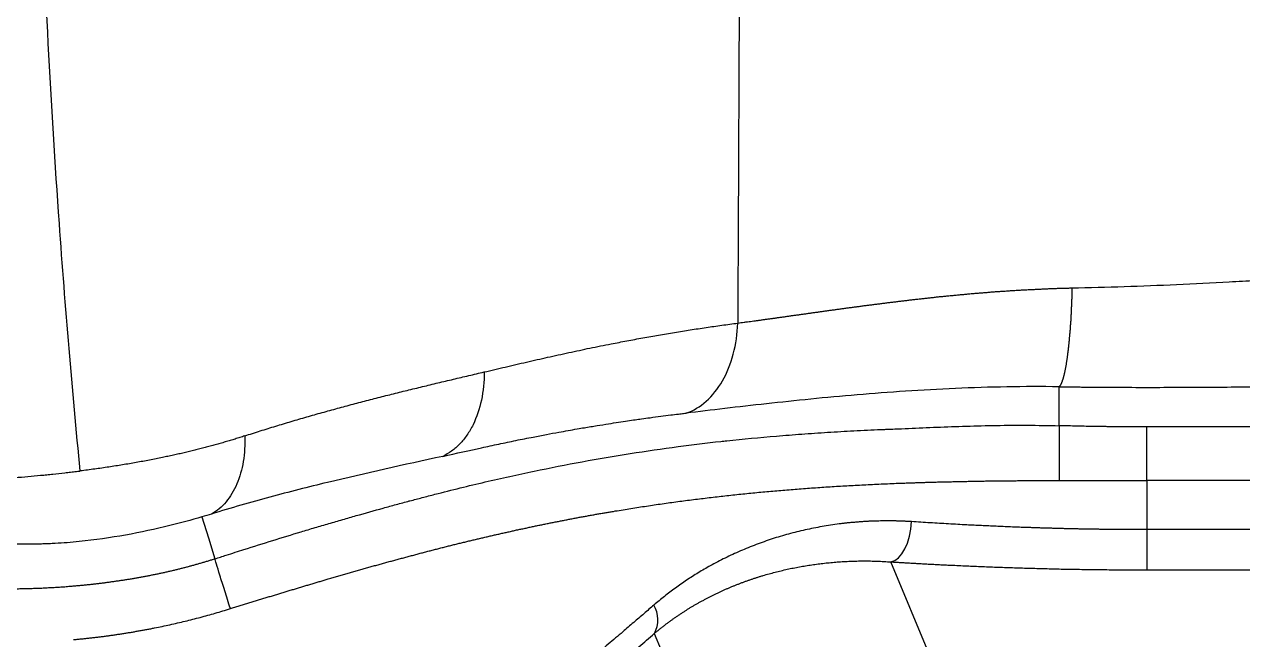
# Model space of a CAD drawing. Header units: inches. Extents: x 0 to 84, y -22 to 124.
# Drawn here: x 28.07 to 39.38, y 9.58 to 15.29 of the extents above; entities that cross this region are included whole.
import ezdxf

# ---------------------------------------------------------------- set-up
doc = ezdxf.new("R2010")
doc.units = ezdxf.units.IN
doc.header["$MEASUREMENT"] = 0
doc.layers.add('1', color=4, linetype='Continuous')

# ---------------------------------------------------------------- blocks, each defined once
blk = doc.blocks.new('2026 RELAY')
at = {"layer": '1', "color": 3, "linetype": 'Continuous', "lineweight": 25}
for p, q in [((37.674, 11.062), (37.674, 11.424)), ((61.361, 11.051), (38.489, 11.051)), ((38.489, 10.554), (38.489, 9.725)), ((61.361, 10.554), (38.489, 10.554)), ((69.478, 10.098), (38.489, 10.098)), ((36.48, 8.916), (36.114, 9.799)), ((38.489, 9.725), (69.478, 9.725)), ((29.983, 9.365), (29.994, 9.368)), ((33.918, 9.134), (34.371, 8.042))]:
    blk.add_line(p, q, dxfattribs=at)
at = {"layer": '1', "color": 3, "linetype": 'Continuous', "lineweight": 25, "flags": 128}
for points in [[(29.718, 10.216), (29.779, 10.021), (29.839, 9.827)], [(36.114, 9.799), (36.15, 9.811), (36.183, 9.836), (36.215, 9.873), (36.243, 9.919), (36.267, 9.974), (36.285, 10.036), (36.298, 10.103), (36.304, 10.172)]]:
    blk.add_lwpolyline(points, dxfattribs=at)
at = {"layer": '1', "color": 3, "linetype": 'Continuous', "lineweight": 25}
blk.add_arc((33.682, 9.262), 0.269, 331.5678, 30.3702, dxfattribs=at)
for points, knots in [([(28.59, 10.643), (28.516, 11.393), (28.36, 13.244), (28.2, 16.291), (28.14, 19.741), (28.2, 23.191), (28.361, 26.259), (28.52, 28.13), (28.596, 28.9)], [0.1614862, 0.1614862, 0.1614862, 0.1614862, 0.25, 0.375, 0.5, 0.625, 0.75, 0.8409005, 0.8409005, 0.8409005, 0.8409005]), ([(34.69, 27.78), (34.693, 27.302), (34.701, 25.734), (34.711, 23.054), (34.714, 19.741), (34.711, 16.428), (34.701, 13.854), (34.694, 12.39), (34.692, 12.015)], [0.206846, 0.206846, 0.206846, 0.206846, 0.2620004, 0.3870004, 0.5120004, 0.6370004, 0.7620004, 0.8051544, 0.8051544, 0.8051544, 0.8051544]), ([(34.692, 12.015), (34.702, 12.016), (34.722, 12.019), (34.751, 12.023), (34.782, 12.027), (34.812, 12.031), (34.842, 12.035), (34.873, 12.039), (34.904, 12.043), (34.935, 12.048), (34.966, 12.052), (34.998, 12.056), (35.03, 12.061), (35.062, 12.065), (35.094, 12.07), (35.126, 12.074), (35.159, 12.079), (35.192, 12.084), (35.224, 12.088), (35.258, 12.093), (35.291, 12.097), (35.324, 12.102), (35.358, 12.107), (35.392, 12.112), (35.426, 12.116), (35.46, 12.121), (35.494, 12.126), (35.529, 12.131), (35.564, 12.136), (35.598, 12.14), (35.633, 12.145), (35.669, 12.15), (35.704, 12.155), (35.739, 12.16), (35.775, 12.164), (35.811, 12.169), (35.847, 12.174), (35.883, 12.179), (35.919, 12.183), (35.956, 12.188), (35.992, 12.193), (36.029, 12.197), (36.066, 12.202), (36.103, 12.207), (36.14, 12.211), (36.177, 12.216), (36.214, 12.22), (36.252, 12.225), (36.289, 12.229), (36.327, 12.234), (36.365, 12.238), (36.403, 12.242), (36.441, 12.246), (36.479, 12.25), (36.517, 12.255), (36.556, 12.259), (36.594, 12.263), (36.633, 12.267), (36.672, 12.27), (36.711, 12.274), (36.75, 12.278), (36.789, 12.281), (36.828, 12.285), (36.867, 12.289), (36.907, 12.292), (36.946, 12.295), (36.986, 12.298), (37.025, 12.302), (37.065, 12.305), (37.105, 12.308), (37.145, 12.31), (37.185, 12.313), (37.225, 12.316), (37.265, 12.318), (37.306, 12.321), (37.346, 12.323), (37.386, 12.325), (37.427, 12.327), (37.467, 12.329), (37.508, 12.331), (37.549, 12.333), (37.59, 12.335), (37.63, 12.336), (37.671, 12.338), (37.712, 12.339), (37.753, 12.34), (37.781, 12.341), (37.794, 12.341)], [0, 0, 0, 0, 0.011839, 0.023666, 0.035483, 0.047289, 0.059084, 0.070871, 0.082649, 0.094419, 0.106181, 0.117935, 0.129683, 0.141425, 0.153162, 0.164893, 0.176619, 0.18834, 0.200058, 0.211772, 0.223482, 0.23519, 0.246896, 0.258599, 0.270301, 0.282001, 0.2937, 0.305398, 0.317095, 0.328792, 0.340489, 0.352186, 0.363884, 0.375582, 0.38728, 0.39898, 0.41068, 0.422382, 0.434085, 0.44579, 0.457497, 0.469206, 0.480918, 0.492631, 0.504347, 0.516065, 0.527786, 0.53951, 0.551237, 0.562967, 0.5747, 0.586436, 0.598176, 0.609919, 0.621666, 0.633417, 0.645172, 0.65693, 0.668693, 0.680461, 0.692232, 0.704009, 0.715789, 0.727574, 0.739364, 0.751159, 0.762958, 0.774761, 0.78657, 0.798383, 0.810201, 0.822025, 0.833853, 0.845686, 0.857525, 0.869369, 0.881218, 0.893072, 0.904931, 0.916796, 0.928666, 0.940542, 0.952423, 0.964309, 0.976201, 0.988098, 1, 1, 1, 1]), ([(37.794, 12.341), (37.794, 12.335), (37.794, 12.322), (37.793, 12.304), (37.793, 12.286), (37.792, 12.267), (37.792, 12.249), (37.791, 12.231), (37.791, 12.213), (37.79, 12.195), (37.789, 12.177), (37.788, 12.159), (37.787, 12.141), (37.787, 12.123), (37.786, 12.105), (37.785, 12.088), (37.784, 12.07), (37.783, 12.053), (37.782, 12.036), (37.781, 12.019), (37.779, 12.002), (37.778, 11.985), (37.777, 11.969), (37.776, 11.952), (37.775, 11.936), (37.773, 11.92), (37.772, 11.904), (37.77, 11.888), (37.769, 11.872), (37.768, 11.857), (37.766, 11.842), (37.765, 11.827), (37.763, 11.812), (37.762, 11.797), (37.76, 11.783), (37.758, 11.769), (37.757, 11.755), (37.755, 11.741), (37.753, 11.727), (37.752, 11.714), (37.75, 11.701), (37.748, 11.688), (37.746, 11.676), (37.744, 11.663), (37.742, 11.651), (37.741, 11.64), (37.739, 11.628), (37.737, 11.617), (37.735, 11.606), (37.733, 11.595), (37.731, 11.585), (37.729, 11.575), (37.727, 11.565), (37.725, 11.556), (37.723, 11.546), (37.721, 11.537), (37.718, 11.529), (37.716, 11.521), (37.714, 11.513), (37.712, 11.505), (37.71, 11.497), (37.708, 11.49), (37.706, 11.484), (37.703, 11.477), (37.701, 11.471), (37.699, 11.465), (37.697, 11.46), (37.694, 11.455), (37.692, 11.45), (37.69, 11.446), (37.688, 11.441), (37.686, 11.438), (37.683, 11.434), (37.681, 11.431), (37.679, 11.428), (37.676, 11.426), (37.675, 11.425), (37.674, 11.424)], [0, 0, 0, 0, 0.01333, 0.02666, 0.03999, 0.05332, 0.066651, 0.079982, 0.093313, 0.106645, 0.119977, 0.133309, 0.146641, 0.159974, 0.173306, 0.186639, 0.199972, 0.213306, 0.226639, 0.239973, 0.253306, 0.26664, 0.279974, 0.293309, 0.306643, 0.319977, 0.333312, 0.346647, 0.359981, 0.373316, 0.386651, 0.399986, 0.413321, 0.426656, 0.439991, 0.453327, 0.466662, 0.479997, 0.493332, 0.506668, 0.520003, 0.533338, 0.546673, 0.560009, 0.573344, 0.586679, 0.600014, 0.613349, 0.626684, 0.640019, 0.653353, 0.666688, 0.680023, 0.693357, 0.706691, 0.720026, 0.73336, 0.746694, 0.760027, 0.773361, 0.786694, 0.800028, 0.813361, 0.826694, 0.840026, 0.853359, 0.866691, 0.880023, 0.893355, 0.906687, 0.920018, 0.933349, 0.94668, 0.96001, 0.97334, 0.98667, 1, 1, 1, 1]), ([(37.794, 12.341), (37.955, 12.344), (38.117, 12.349), (38.441, 12.36), (38.603, 12.366), (38.928, 12.381), (39.091, 12.389), (39.336, 12.402), (39.417, 12.407), (39.58, 12.417), (39.661, 12.422), (39.741, 12.427)], [0, 0, 0, 0, 0.25, 0.25, 0.5, 0.5, 0.75, 0.75, 0.875, 0.875, 1, 1, 1, 1]), ([(32.339, 11.561), (32.404, 11.576), (32.535, 11.607), (32.732, 11.653), (32.928, 11.698), (33.124, 11.741), (33.321, 11.783), (33.5, 11.819), (33.664, 11.85), (33.811, 11.878), (33.958, 11.904), (34.105, 11.928), (34.252, 11.952), (34.398, 11.974), (34.545, 11.995), (34.643, 12.008), (34.692, 12.015)], [0, 0, 0, 0, 0.08333, 0.166659, 0.249983, 0.333298, 0.416609, 0.499922, 0.562413, 0.624909, 0.687411, 0.749919, 0.812432, 0.874951, 0.937474, 1, 1, 1, 1]), ([(30.117, 10.968), (30.141, 10.976), (30.189, 10.991), (30.261, 11.014), (30.333, 11.037), (30.405, 11.059), (30.476, 11.08), (30.548, 11.102), (30.62, 11.123), (30.692, 11.144), (30.763, 11.164), (30.835, 11.185), (30.907, 11.204), (30.979, 11.224), (31.05, 11.243), (31.122, 11.263), (31.194, 11.281), (31.265, 11.3), (31.337, 11.319), (31.409, 11.337), (31.48, 11.355), (31.552, 11.373), (31.623, 11.39), (31.695, 11.408), (31.767, 11.425), (31.838, 11.443), (31.91, 11.46), (31.981, 11.477), (32.053, 11.494), (32.124, 11.511), (32.196, 11.528), (32.267, 11.544), (32.315, 11.556), (32.339, 11.561)], [0, 0, 0, 0, 0.032255, 0.064509, 0.096761, 0.129012, 0.161261, 0.19351, 0.225758, 0.258006, 0.290254, 0.322502, 0.35475, 0.386999, 0.41925, 0.451502, 0.483756, 0.516012, 0.548271, 0.580532, 0.612794, 0.645058, 0.677323, 0.709589, 0.741856, 0.774123, 0.806391, 0.838659, 0.870927, 0.903195, 0.935464, 0.967732, 1, 1, 1, 1]), ([(32.339, 11.561), (32.339, 11.471), (32.321, 11.295), (32.256, 11.102), (32.181, 10.973), (32.114, 10.891), (32.038, 10.824), (31.983, 10.792), (31.954, 10.778)], [0, 0, 0, 0, 0.25, 0.5, 0.625, 0.75, 0.875, 1, 1, 1, 1]), ([(37.674, 11.424), (37.512, 11.426), (37.188, 11.425), (36.553, 11.405), (35.942, 11.363), (35.367, 11.31), (34.956, 11.266), (34.569, 11.222), (34.329, 11.193), (34.213, 11.179)], [0, 0, 0, 0, 0.125, 0.25, 0.5, 0.625, 0.75, 0.875, 1, 1, 1, 1]), ([(37.674, 11.424), (37.691, 11.424), (37.723, 11.423), (37.772, 11.423), (37.821, 11.422), (37.871, 11.422), (37.92, 11.421), (37.969, 11.421), (38.019, 11.42), (38.068, 11.42), (38.118, 11.42), (38.248, 11.419), (38.461, 11.418), (38.756, 11.419), (39.05, 11.42), (39.279, 11.422), (39.443, 11.424), (39.54, 11.426), (39.638, 11.427), (39.736, 11.429), (39.833, 11.431), (39.898, 11.432), (39.931, 11.433)], [0, 0, 0, 0, 0.0217504, 0.0435171, 0.0653013, 0.087104, 0.1089265, 0.1307698, 0.1526349, 0.1745231, 0.1964354, 0.2183729, 0.3478047, 0.4778071, 0.6078479, 0.7383238, 0.7818671, 0.8254279, 0.8690139, 0.9126327, 0.9562922, 1, 1, 1, 1]), ([(32.314, 10.858), (32.341, 10.864), (32.394, 10.875), (32.474, 10.892), (32.554, 10.909), (32.634, 10.926), (32.714, 10.942), (32.809, 10.96), (32.915, 10.981), (33.05, 11.006), (33.168, 11.027), (33.286, 11.047), (33.383, 11.063), (33.489, 11.08), (33.583, 11.095), (33.666, 11.107), (33.737, 11.118), (33.806, 11.127), (33.885, 11.138), (33.975, 11.15), (34.063, 11.161), (34.134, 11.17), (34.182, 11.176), (34.205, 11.178), (34.213, 11.179)], [0, 0, 0, 0, 0.041461, 0.083131, 0.124949, 0.166875, 0.208886, 0.250984, 0.315267, 0.376178, 0.466147, 0.501149, 0.563757, 0.619736, 0.669524, 0.713246, 0.750816, 0.781788, 0.823035, 0.875469, 0.92461, 0.962383, 0.987767, 1, 1, 1, 1]), ([(30.117, 10.968), (30.102, 10.963), (30.072, 10.953), (30.027, 10.939), (29.982, 10.925), (29.936, 10.912), (29.889, 10.898), (29.843, 10.885), (29.796, 10.872), (29.748, 10.859), (29.7, 10.847), (29.652, 10.835), (29.603, 10.823), (29.554, 10.811), (29.504, 10.8), (29.454, 10.789), (29.404, 10.778), (29.33, 10.762), (29.232, 10.743), (29.108, 10.72), (28.982, 10.699), (28.854, 10.678), (28.723, 10.66), (28.635, 10.648), (28.59, 10.643)], [0, 0, 0, 0, 0.029363, 0.05897, 0.088824, 0.118926, 0.149278, 0.179881, 0.210736, 0.241846, 0.273211, 0.304834, 0.336714, 0.368855, 0.401257, 0.433921, 0.46685, 0.500045, 0.579146, 0.659915, 0.742369, 0.826523, 0.912395, 1, 1, 1, 1]), ([(34.535, 10.917), (34.553, 10.919), (34.723, 10.937), (34.972, 10.961), (35.286, 10.985), (35.525, 11.002), (35.77, 11.016), (35.946, 11.024), (36.04, 11.028), (36.049, 11.028)], [0.1840183, 0.1840183, 0.1840183, 0.1840183, 0.1916433, 0.2541433, 0.2853933, 0.3166433, 0.3478933, 0.3791433, 0.382625, 0.382625, 0.382625, 0.382625]), ([(36.049, 11.028), (36.061, 11.029), (36.094, 11.03), (36.17, 11.033), (36.32, 11.04), (36.629, 11.053), (36.996, 11.065), (37.379, 11.068), (37.575, 11.065), (37.674, 11.062)], [0, 0, 0, 0, 0.0043308, 0.0121433, 0.0277683, 0.0590183, 0.1215183, 0.1527683, 0.1840183, 0.1840183, 0.1840183, 0.1840183]), ([(38.489, 11.051), (38.477, 11.051), (38.454, 11.051), (38.419, 11.051), (38.384, 11.051), (38.348, 11.052), (38.313, 11.052), (38.278, 11.052), (38.243, 11.052), (38.207, 11.053), (38.172, 11.053), (38.137, 11.053), (38.102, 11.054), (38.066, 11.054), (38.019, 11.055), (37.96, 11.056), (37.889, 11.057), (37.817, 11.059), (37.746, 11.061), (37.698, 11.062), (37.674, 11.062)], [0, 0, 0, 0, 0.042712, 0.085435, 0.128174, 0.170935, 0.213723, 0.256544, 0.299403, 0.342306, 0.385259, 0.428267, 0.471336, 0.51447, 0.557676, 0.645067, 0.732952, 0.821374, 0.910377, 1, 1, 1, 1]), ([(38.489, 10.554), (38.489, 10.615), (38.489, 10.676), (38.489, 10.79), (38.489, 10.843), (38.489, 10.934), (38.489, 10.972), (38.489, 11.027), (38.489, 11.045), (38.489, 11.051)], [0, 0, 0, 0, 0.25, 0.25, 0.5, 0.5, 0.75, 0.75, 1, 1, 1, 1]), ([(31.65, 10.365), (31.688, 10.375), (31.765, 10.396), (31.921, 10.436), (32.117, 10.486), (32.348, 10.541), (32.576, 10.593), (32.877, 10.657), (33.25, 10.73), (33.694, 10.806), (34.121, 10.868), (34.402, 10.902), (34.535, 10.917)], [0.382625, 0.382625, 0.382625, 0.382625, 0.3974285, 0.4130535, 0.4443035, 0.4755535, 0.5068035, 0.5380535, 0.6005535, 0.6630535, 0.7255535, 0.7804285, 0.7804285, 0.7804285, 0.7804285]), ([(31.954, 10.778), (31.594, 10.699), (31.063, 10.583), (30.351, 10.403), (29.991, 10.3), (29.809, 10.243)], [0, 0, 0, 0, 0.5, 0.75, 1, 1, 1, 1]), ([(21.874, 10.592), (22.054, 10.596), (22.418, 10.598), (22.973, 10.594), (23.534, 10.583), (24.101, 10.569), (24.672, 10.553), (25.244, 10.538), (25.817, 10.528), (26.385, 10.524), (26.943, 10.53), (27.483, 10.548), (27.865, 10.572), (28.105, 10.591), (28.188, 10.599), (28.236, 10.604), (28.256, 10.605), (28.289, 10.609), (28.355, 10.615), (28.429, 10.623), (28.501, 10.632), (28.545, 10.637), (28.575, 10.641), (28.587, 10.642), (28.59, 10.643)], [0.2289549, 0.2289549, 0.2289549, 0.2289549, 0.2914539, 0.3539539, 0.4164539, 0.4789539, 0.5414539, 0.6039539, 0.6664539, 0.7289539, 0.7914539, 0.8539539, 0.9164539, 0.9320789, 0.9477039, 0.9496571, 0.9516102, 0.9555164, 0.9633289, 0.9789539, 0.9867664, 0.9945789, 0.9984852, 0.9999991, 0.9999991, 0.9999991, 0.9999991]), ([(30.892, 9.64), (30.907, 9.645), (30.936, 9.653), (30.98, 9.666), (31.023, 9.679), (31.066, 9.691), (31.109, 9.703), (31.152, 9.716), (31.195, 9.728), (31.237, 9.74), (31.279, 9.752), (31.322, 9.764), (31.364, 9.775), (31.405, 9.787), (31.447, 9.798), (31.489, 9.81), (31.53, 9.821), (31.572, 9.832), (31.613, 9.843), (31.654, 9.854), (31.695, 9.865), (31.736, 9.876), (31.776, 9.887), (31.817, 9.897), (31.857, 9.908), (31.898, 9.918), (31.938, 9.928), (31.978, 9.939), (32.018, 9.949), (32.058, 9.959), (32.098, 9.969), (32.138, 9.978), (32.178, 9.988), (32.218, 9.998), (32.257, 10.007), (32.297, 10.016), (32.336, 10.026), (32.376, 10.035), (32.415, 10.044), (32.454, 10.053), (32.494, 10.062), (32.533, 10.071), (32.572, 10.079), (32.611, 10.088), (32.65, 10.097), (32.689, 10.105), (32.728, 10.113), (32.767, 10.122), (32.806, 10.13), (32.845, 10.138), (32.883, 10.146), (32.922, 10.154), (32.961, 10.162), (32.999, 10.169), (33.038, 10.177), (33.076, 10.184), (33.115, 10.192), (33.154, 10.199), (33.192, 10.207), (33.231, 10.214), (33.269, 10.221), (33.307, 10.228), (33.346, 10.235), (33.384, 10.242), (33.423, 10.248), (33.461, 10.255), (33.499, 10.261), (33.549, 10.27), (33.61, 10.28), (33.683, 10.292), (33.755, 10.303), (33.827, 10.314), (33.9, 10.325), (33.972, 10.336), (34.045, 10.346), (34.117, 10.356), (34.19, 10.366), (34.263, 10.375), (34.336, 10.384), (34.409, 10.393), (34.482, 10.402), (34.555, 10.41), (34.629, 10.418), (34.703, 10.426), (34.776, 10.433), (34.851, 10.441), (34.925, 10.448), (34.999, 10.454), (35.074, 10.461), (35.149, 10.467), (35.225, 10.473), (35.301, 10.479), (35.377, 10.485), (35.453, 10.49), (35.53, 10.495), (35.608, 10.5), (35.685, 10.505), (35.764, 10.509), (35.842, 10.513), (35.922, 10.517), (36.002, 10.521), (36.082, 10.524), (36.136, 10.527), (36.163, 10.528)], [0, 0, 0, 0, 0.007631, 0.015259, 0.022885, 0.030509, 0.038131, 0.045751, 0.053371, 0.06099, 0.068609, 0.076227, 0.083846, 0.091466, 0.099086, 0.106708, 0.114331, 0.121956, 0.129583, 0.137211, 0.144843, 0.152476, 0.160113, 0.167751, 0.175393, 0.183037, 0.190684, 0.198334, 0.205987, 0.213643, 0.221302, 0.228965, 0.23663, 0.244299, 0.251972, 0.259647, 0.267326, 0.275008, 0.282693, 0.29038, 0.298071, 0.305763, 0.313458, 0.321155, 0.328854, 0.336555, 0.344257, 0.351961, 0.359666, 0.367371, 0.375078, 0.382785, 0.390493, 0.3982, 0.405908, 0.413616, 0.421323, 0.42903, 0.436736, 0.444441, 0.452144, 0.459847, 0.467548, 0.475246, 0.482943, 0.490638, 0.49833, 0.50602, 0.520513, 0.534994, 0.549463, 0.563917, 0.578357, 0.592779, 0.607183, 0.621568, 0.635933, 0.650275, 0.664595, 0.67889, 0.69316, 0.707403, 0.721618, 0.735804, 0.749961, 0.764086, 0.77818, 0.792244, 0.806277, 0.82028, 0.834253, 0.848197, 0.862112, 0.876, 0.88986, 0.903695, 0.917507, 0.931296, 0.945067, 0.95882, 0.972558, 0.986284, 1, 1, 1, 1]), ([(36.163, 10.528), (36.178, 10.528), (36.209, 10.529), (36.254, 10.531), (36.3, 10.533), (36.346, 10.534), (36.393, 10.536), (36.439, 10.537), (36.486, 10.539), (36.533, 10.54), (36.58, 10.541), (36.628, 10.542), (36.675, 10.543), (36.723, 10.545), (36.771, 10.546), (36.82, 10.546), (36.868, 10.547), (36.917, 10.548), (36.966, 10.549), (37.015, 10.55), (37.064, 10.55), (37.114, 10.551), (37.163, 10.551), (37.213, 10.552), (37.263, 10.552), (37.314, 10.553), (37.364, 10.553), (37.415, 10.553), (37.466, 10.554), (37.517, 10.554), (37.569, 10.554), (37.621, 10.554), (37.655, 10.554), (37.672, 10.554)], [0, 0, 0, 0, 0.032375, 0.064747, 0.097113, 0.129473, 0.161824, 0.194167, 0.226499, 0.25882, 0.291129, 0.323426, 0.35571, 0.387981, 0.42024, 0.452486, 0.48472, 0.516942, 0.549154, 0.581356, 0.61355, 0.645737, 0.677919, 0.710098, 0.742275, 0.774455, 0.806638, 0.838828, 0.871028, 0.903242, 0.935472, 0.967724, 1, 1, 1, 1]), ([(29.945, 9.861), (30, 9.879), (30.145, 9.925), (30.377, 9.998), (30.596, 10.065), (30.769, 10.117), (30.898, 10.155), (31.026, 10.192), (31.194, 10.24), (31.36, 10.287), (31.523, 10.331), (31.606, 10.354), (31.648, 10.365), (31.65, 10.365)], [0.7804285, 0.7804285, 0.7804285, 0.7804285, 0.7995122, 0.8307622, 0.8620122, 0.8776372, 0.8932622, 0.9088872, 0.9245122, 0.9557622, 0.9713872, 0.9870122, 0.9878336, 0.9878336, 0.9878336, 0.9878336]), ([(29.718, 10.216), (29.621, 10.187), (29.392, 10.125), (29.014, 10.043), (28.655, 9.992), (28.413, 9.972), (28.31, 9.967), (28.272, 9.966), (28.234, 9.965), (28.187, 9.963), (28.11, 9.963), (28.034, 9.963), (27.967, 9.965), (27.938, 9.966), (27.929, 9.967)], [0.0149617, 0.0149617, 0.0149617, 0.0149617, 0.0625, 0.125, 0.1875, 0.21875, 0.2265625, 0.2304688, 0.234375, 0.2421875, 0.25, 0.265625, 0.2734375, 0.2771182, 0.2771182, 0.2771182, 0.2771182]), ([(36.304, 10.172), (36.293, 10.173), (36.27, 10.174), (36.237, 10.176), (36.203, 10.177), (36.17, 10.178), (36.136, 10.179), (36.102, 10.179), (36.069, 10.179), (36.035, 10.179), (36.002, 10.178), (35.968, 10.178), (35.935, 10.176), (35.901, 10.175), (35.868, 10.173), (35.834, 10.171), (35.801, 10.168), (35.767, 10.165), (35.734, 10.162), (35.7, 10.159), (35.667, 10.155), (35.591, 10.145), (35.474, 10.128), (35.317, 10.096), (35.163, 10.058), (35.011, 10.013), (34.862, 9.96), (34.717, 9.901), (34.575, 9.836), (34.464, 9.778), (34.381, 9.731), (34.326, 9.698), (34.271, 9.664), (34.218, 9.629), (34.165, 9.593), (34.113, 9.556), (34.062, 9.518), (34.011, 9.479), (33.962, 9.439), (33.93, 9.412), (33.914, 9.398)], [0, 0, 0, 0, 0.0121273, 0.0242876, 0.0364819, 0.0487113, 0.0609769, 0.0732798, 0.0856208, 0.098001, 0.1104214, 0.1228828, 0.1353863, 0.1479327, 0.1605228, 0.1731575, 0.1858376, 0.198564, 0.2113374, 0.2241585, 0.2370282, 0.249947, 0.3119714, 0.3742213, 0.4367367, 0.4995539, 0.5627522, 0.6255105, 0.6878533, 0.7498115, 0.7755401, 0.8011008, 0.8264969, 0.8517317, 0.8768093, 0.9017338, 0.9265099, 0.9511427, 0.9756375, 1, 1, 1, 1]), ([(38.489, 10.098), (38.477, 10.098), (38.453, 10.098), (38.417, 10.098), (38.381, 10.098), (38.344, 10.098), (38.308, 10.098), (38.272, 10.098), (38.236, 10.099), (38.199, 10.099), (38.163, 10.099), (38.127, 10.1), (38.09, 10.1), (38.054, 10.101), (38.017, 10.101), (37.981, 10.102), (37.944, 10.102), (37.908, 10.103), (37.871, 10.104), (37.835, 10.104), (37.798, 10.105), (37.761, 10.106), (37.725, 10.107), (37.688, 10.108), (37.652, 10.109), (37.615, 10.11), (37.578, 10.111), (37.541, 10.112), (37.505, 10.113), (37.468, 10.114), (37.431, 10.116), (37.394, 10.117), (37.325, 10.119), (37.223, 10.123), (37.088, 10.129), (36.953, 10.135), (36.834, 10.141), (36.733, 10.146), (36.648, 10.151), (36.563, 10.156), (36.477, 10.161), (36.391, 10.166), (36.333, 10.17), (36.304, 10.172)], [0, 0, 0, 0, 0.015642, 0.031298, 0.046968, 0.062654, 0.078358, 0.094081, 0.109825, 0.125591, 0.141381, 0.157197, 0.17304, 0.188911, 0.204812, 0.220746, 0.236713, 0.252714, 0.268752, 0.284829, 0.300945, 0.317102, 0.333302, 0.349547, 0.365837, 0.382175, 0.398562, 0.414999, 0.431489, 0.448032, 0.464629, 0.481283, 0.497995, 0.558854, 0.620917, 0.68425, 0.748919, 0.789082, 0.829901, 0.871388, 0.913558, 0.956425, 1, 1, 1, 1]), ([(29.839, 9.827), (29.829, 9.823), (29.808, 9.816), (29.776, 9.806), (29.744, 9.797), (29.712, 9.787), (29.68, 9.778), (29.648, 9.769), (29.616, 9.76), (29.583, 9.751), (29.55, 9.742), (29.518, 9.734), (29.485, 9.726), (29.452, 9.718), (29.418, 9.71), (29.385, 9.702), (29.351, 9.695), (29.318, 9.688), (29.284, 9.681), (29.25, 9.674), (29.216, 9.667), (29.182, 9.661), (29.148, 9.654), (29.114, 9.648), (29.08, 9.642), (29.045, 9.637), (29.011, 9.631), (28.976, 9.626), (28.941, 9.621), (28.907, 9.616), (28.872, 9.611), (28.837, 9.606), (28.802, 9.601), (28.767, 9.597), (28.732, 9.593), (28.697, 9.589), (28.662, 9.585), (28.626, 9.582), (28.591, 9.578), (28.556, 9.575), (28.52, 9.572), (28.497, 9.57), (28.485, 9.569)], [0, 0, 0, 0, 0.024995, 0.049993, 0.074994, 0.099997, 0.125001, 0.150005, 0.17501, 0.200015, 0.225019, 0.250021, 0.275022, 0.300022, 0.325019, 0.350014, 0.375008, 0.399999, 0.424988, 0.449976, 0.474962, 0.499947, 0.524931, 0.549914, 0.574897, 0.59988, 0.624864, 0.649849, 0.674835, 0.699822, 0.724812, 0.749805, 0.774801, 0.7998, 0.824804, 0.849812, 0.874826, 0.899846, 0.924873, 0.949907, 0.974949, 1, 1, 1, 1]), ([(33.918, 9.134), (33.926, 9.141), (33.941, 9.154), (33.964, 9.173), (33.988, 9.191), (34.011, 9.209), (34.035, 9.227), (34.059, 9.245), (34.082, 9.262), (34.106, 9.279), (34.13, 9.295), (34.154, 9.312), (34.179, 9.328), (34.203, 9.343), (34.227, 9.359), (34.252, 9.374), (34.276, 9.389), (34.301, 9.403), (34.326, 9.417), (34.351, 9.431), (34.376, 9.445), (34.401, 9.458), (34.426, 9.471), (34.452, 9.484), (34.477, 9.497), (34.503, 9.509), (34.528, 9.521), (34.554, 9.533), (34.58, 9.545), (34.606, 9.556), (34.632, 9.567), (34.659, 9.578), (34.685, 9.588), (34.712, 9.599), (34.738, 9.609), (34.765, 9.619), (34.792, 9.628), (34.819, 9.637), (34.846, 9.647), (34.873, 9.655), (34.901, 9.664), (34.937, 9.675), (34.983, 9.688), (35.039, 9.703), (35.095, 9.717), (35.151, 9.73), (35.208, 9.742), (35.265, 9.753), (35.322, 9.763), (35.38, 9.772), (35.438, 9.78), (35.497, 9.787), (35.556, 9.793), (35.616, 9.798), (35.676, 9.802), (35.737, 9.805), (35.798, 9.807), (35.86, 9.808), (35.923, 9.807), (35.986, 9.806), (36.05, 9.803), (36.093, 9.8), (36.114, 9.799)], [0, 0, 0, 0, 0.012614, 0.025211, 0.037792, 0.050357, 0.062909, 0.075447, 0.087973, 0.100488, 0.112994, 0.12549, 0.137979, 0.15046, 0.162935, 0.175405, 0.187871, 0.200333, 0.212793, 0.22525, 0.237707, 0.250163, 0.26262, 0.275078, 0.287539, 0.300004, 0.312475, 0.324952, 0.337436, 0.349929, 0.362432, 0.374945, 0.38747, 0.400005, 0.412549, 0.425099, 0.437654, 0.450212, 0.46277, 0.475328, 0.487884, 0.500435, 0.525518, 0.550574, 0.575603, 0.600601, 0.625568, 0.650503, 0.675411, 0.700299, 0.725174, 0.750042, 0.774909, 0.799784, 0.824674, 0.849586, 0.874528, 0.899509, 0.924537, 0.949622, 0.974773, 1, 1, 1, 1]), ([(36.114, 9.799), (36.129, 9.798), (36.158, 9.796), (36.201, 9.794), (36.244, 9.791), (36.287, 9.789), (36.33, 9.786), (36.373, 9.784), (36.416, 9.781), (36.459, 9.779), (36.502, 9.777), (36.544, 9.775), (36.587, 9.772), (36.63, 9.77), (36.706, 9.767), (36.817, 9.762), (36.963, 9.755), (37.11, 9.75), (37.26, 9.745), (37.41, 9.74), (37.562, 9.736), (37.713, 9.732), (37.84, 9.73), (37.943, 9.729), (38.021, 9.727), (38.099, 9.727), (38.177, 9.726), (38.255, 9.725), (38.333, 9.725), (38.411, 9.725), (38.463, 9.725), (38.489, 9.725)], [0, 0, 0, 0, 0.020007, 0.039894, 0.059664, 0.079316, 0.098853, 0.118274, 0.137583, 0.156779, 0.175864, 0.194839, 0.213706, 0.232466, 0.251119, 0.31433, 0.376784, 0.439954, 0.502032, 0.565004, 0.627317, 0.689051, 0.75029, 0.781696, 0.813023, 0.844283, 0.875489, 0.906651, 0.937782, 0.968894, 1, 1, 1, 1]), ([(29.994, 9.368), (30.007, 9.372), (30.034, 9.381), (30.075, 9.393), (30.115, 9.406), (30.155, 9.418), (30.195, 9.43), (30.235, 9.443), (30.275, 9.455), (30.315, 9.467), (30.354, 9.479), (30.393, 9.491), (30.433, 9.503), (30.472, 9.515), (30.511, 9.527), (30.549, 9.538), (30.588, 9.55), (30.626, 9.562), (30.665, 9.573), (30.703, 9.584), (30.741, 9.596), (30.779, 9.607), (30.817, 9.618), (30.855, 9.629), (30.88, 9.637), (30.892, 9.64)], [0, 0, 0, 0, 0.043489, 0.086969, 0.130441, 0.173907, 0.217368, 0.260827, 0.304284, 0.347741, 0.391198, 0.434657, 0.478119, 0.521584, 0.565052, 0.608525, 0.652002, 0.695485, 0.738972, 0.782465, 0.825962, 0.869465, 0.912972, 0.956484, 1, 1, 1, 1]), ([(28.485, 9.569), (28.468, 9.567), (28.435, 9.565), (28.384, 9.561), (28.334, 9.558), (28.283, 9.556), (28.233, 9.553), (28.182, 9.551), (28.131, 9.55), (28.081, 9.548), (28.03, 9.547), (27.98, 9.547), (27.946, 9.547), (27.929, 9.547)], [0, 0, 0, 0, 0.09095, 0.181876, 0.272785, 0.36368, 0.454567, 0.545452, 0.636338, 0.727231, 0.818136, 0.909057, 1, 1, 1, 1]), ([(33.914, 9.398), (33.883, 9.372), (33.821, 9.318), (33.725, 9.235), (33.614, 9.14), (33.485, 9.03), (33.354, 8.918), (33.207, 8.792), (33.056, 8.664), (32.898, 8.529), (32.698, 8.358), (32.459, 8.156), (32.232, 7.962), (32.079, 7.832), (31.989, 7.756), (31.901, 7.68), (31.815, 7.607), (31.729, 7.534), (31.646, 7.463), (31.59, 7.415), (31.563, 7.392)], [0, 0, 0, 0, 0.039658, 0.081316, 0.12497, 0.183481, 0.249939, 0.295564, 0.374916, 0.444951, 0.499907, 0.6338, 0.749931, 0.788015, 0.825308, 0.861812, 0.89753, 0.932465, 0.96662, 1, 1, 1, 1]), ([(28.526, 9.077), (28.538, 9.078), (28.562, 9.081), (28.598, 9.084), (28.634, 9.088), (28.67, 9.092), (28.706, 9.096), (28.743, 9.1), (28.779, 9.104), (28.815, 9.109), (28.851, 9.114), (28.886, 9.119), (28.922, 9.124), (28.958, 9.129), (28.994, 9.135), (29.03, 9.141), (29.066, 9.146), (29.101, 9.153), (29.137, 9.159), (29.173, 9.165), (29.209, 9.172), (29.244, 9.179), (29.292, 9.188), (29.351, 9.2), (29.422, 9.216), (29.493, 9.232), (29.564, 9.249), (29.634, 9.266), (29.704, 9.284), (29.774, 9.303), (29.844, 9.323), (29.913, 9.343), (29.959, 9.358), (29.983, 9.365)], [0, 0, 0, 0, 0.023862, 0.0477151, 0.0715626, 0.0954076, 0.1192532, 0.1431026, 0.1669587, 0.1908247, 0.2147036, 0.2385985, 0.2625124, 0.2864482, 0.3104089, 0.3343974, 0.3584166, 0.3824694, 0.4065586, 0.4306871, 0.4548574, 0.4790725, 0.503335, 0.5521089, 0.6010309, 0.6501214, 0.6993997, 0.7488845, 0.7985936, 0.8485439, 0.8987516, 0.9492321, 1, 1, 1, 1]), ([(31.598, 7.128), (31.614, 7.142), (31.645, 7.17), (31.693, 7.212), (31.741, 7.255), (31.79, 7.298), (31.839, 7.341), (31.888, 7.384), (31.938, 7.428), (31.989, 7.472), (32.039, 7.516), (32.09, 7.561), (32.142, 7.606), (32.269, 7.717), (32.481, 7.9), (32.72, 8.106), (32.916, 8.276), (33.056, 8.395), (33.201, 8.52), (33.343, 8.642), (33.49, 8.767), (33.632, 8.89), (33.775, 9.012), (33.87, 9.093), (33.918, 9.134)], [0, 0, 0, 0, 0.019642, 0.039501, 0.05958, 0.079877, 0.100395, 0.121132, 0.142091, 0.16327, 0.184672, 0.206295, 0.228141, 0.25021, 0.3685, 0.50009, 0.56006, 0.625048, 0.682712, 0.750028, 0.812523, 0.875018, 0.93751, 1, 1, 1, 1])]:
    blk.add_open_spline(points, degree=3, knots=knots, dxfattribs=at)
for points in [[(34.213, 11.179), (34.28, 11.202), (34.406, 11.277), (34.559, 11.468), (34.661, 11.721), (34.689, 11.916), (34.692, 12.015)], [(30.117, 10.968), (30.12, 10.886), (30.11, 10.726), (30.05, 10.515), (29.949, 10.347), (29.859, 10.271), (29.809, 10.243)], [(37.674, 11.062), (37.674, 11.056), (37.674, 11.019), (37.674, 10.904), (37.674, 10.742), (37.674, 10.617), (37.674, 10.554)], [(31.954, 10.778), (32.083, 10.807), (32.204, 10.834), (32.314, 10.858)], [(37.672, 10.554), (37.673, 10.554), (37.674, 10.554), (37.674, 10.554)], [(37.674, 10.554), (37.939, 10.554), (38.21, 10.554), (38.489, 10.554)], [(29.809, 10.243), (29.779, 10.234), (29.749, 10.225), (29.718, 10.216)], [(29.839, 9.827), (29.874, 9.838), (29.91, 9.85), (29.945, 9.861)], [(29.983, 9.365), (29.965, 9.422), (29.929, 9.535), (29.884, 9.681), (29.852, 9.787), (29.841, 9.821), (29.839, 9.827)]]:
    blk.add_open_spline(points, degree=3, dxfattribs=at)

msp = doc.modelspace()

# ---------------------------------------------------------------- block references
msp.add_blockref('2026 RELAY', (0, 0.5))

doc.saveas('drawing.dxf')
